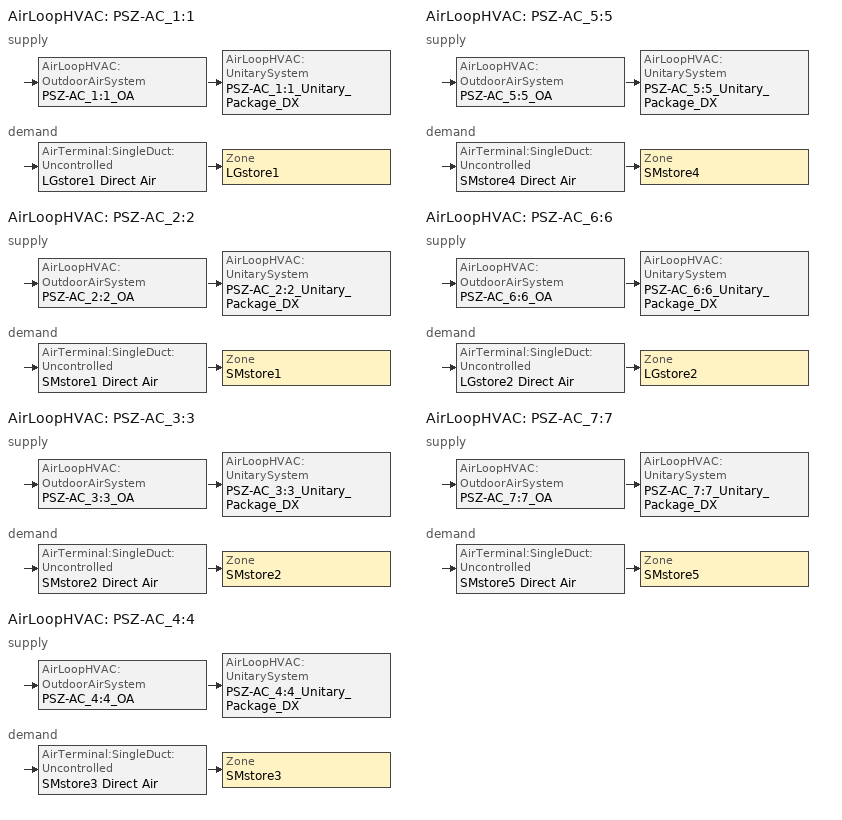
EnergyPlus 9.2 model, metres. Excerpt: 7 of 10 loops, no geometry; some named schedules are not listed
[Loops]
AirLoopHVAC 'PSZ-AC_1:1'
 supply: AirLoopHVAC:OutdoorAirSystem 'PSZ-AC_1:1_OA' > AirLoopHVAC:UnitarySystem 'PSZ-AC_1:1_Unitary_Package_DX'
 demand: AirTerminal:SingleDuct:Uncontrolled 'LGstore1 Direct Air' > Zone 'LGstore1'
AirLoopHVAC 'PSZ-AC_2:2'
 supply: AirLoopHVAC:OutdoorAirSystem 'PSZ-AC_2:2_OA' > AirLoopHVAC:UnitarySystem 'PSZ-AC_2:2_Unitary_Package_DX'
 demand: AirTerminal:SingleDuct:Uncontrolled 'SMstore1 Direct Air' > Zone 'SMstore1'
AirLoopHVAC 'PSZ-AC_3:3'
 supply: AirLoopHVAC:OutdoorAirSystem 'PSZ-AC_3:3_OA' > AirLoopHVAC:UnitarySystem 'PSZ-AC_3:3_Unitary_Package_DX'
 demand: AirTerminal:SingleDuct:Uncontrolled 'SMstore2 Direct Air' > Zone 'SMstore2'
AirLoopHVAC 'PSZ-AC_4:4'
 supply: AirLoopHVAC:OutdoorAirSystem 'PSZ-AC_4:4_OA' > AirLoopHVAC:UnitarySystem 'PSZ-AC_4:4_Unitary_Package_DX'
 demand: AirTerminal:SingleDuct:Uncontrolled 'SMstore3 Direct Air' > Zone 'SMstore3'
AirLoopHVAC 'PSZ-AC_5:5'
 supply: AirLoopHVAC:OutdoorAirSystem 'PSZ-AC_5:5_OA' > AirLoopHVAC:UnitarySystem 'PSZ-AC_5:5_Unitary_Package_DX'
 demand: AirTerminal:SingleDuct:Uncontrolled 'SMstore4 Direct Air' > Zone 'SMstore4'
AirLoopHVAC 'PSZ-AC_6:6'
 supply: AirLoopHVAC:OutdoorAirSystem 'PSZ-AC_6:6_OA' > AirLoopHVAC:UnitarySystem 'PSZ-AC_6:6_Unitary_Package_DX'
 demand: AirTerminal:SingleDuct:Uncontrolled 'LGstore2 Direct Air' > Zone 'LGstore2'
AirLoopHVAC 'PSZ-AC_7:7'
 supply: AirLoopHVAC:OutdoorAirSystem 'PSZ-AC_7:7_OA' > AirLoopHVAC:UnitarySystem 'PSZ-AC_7:7_Unitary_Package_DX'
 demand: AirTerminal:SingleDuct:Uncontrolled 'SMstore5 Direct Air' > Zone 'SMstore5'
[Sizing:Zone] Zone Cooling Design Supply Air Temperature Input Method=SupplyAirTemperature; Zone Cooling Design Supply Air Temperature {C}=12.8; Zone Heating Design Supply Air Temperature Input Method=SupplyAirTemperature; Zone Heating Design Supply Air Temperature {C}=40; Zone Cooling Design Supply Air Humidity Ratio {kgWater/kgDryAir}=0.0085; Zone Heating Design Supply Air Humidity Ratio {kgWater/kgDryAir}=0.008; Cooling Design Air Flow Method=DesignDay; Cooling Design Air Flow Rate {m3/s}=0; Cooling Minimum Air Flow {m3/s}=0; Cooling Minimum Air Flow Fraction=0; Heating Design Air Flow Method=DesignDay; Heating Design Air Flow Rate {m3/s}=0
Name | Design Specification Outdoor Air Object
LGstore1 | SZ DSOA LGstore1
SMstore1 | SZ DSOA SMstore1
SMstore2 | SZ DSOA SMstore2
SMstore3 | SZ DSOA SMstore3
SMstore4 | SZ DSOA SMstore4
LGstore2 | SZ DSOA LGstore2
SMstore5 | SZ DSOA SMstore5
[DesignSpecification:OutdoorAir] Outdoor Air Method=Flow/Area; Outdoor Air Flow per Zone Floor Area {m3/s-m2}=0.00118103
SZ DSOA LGstore1; SZ DSOA SMstore1; SZ DSOA SMstore2; SZ DSOA SMstore3; SZ DSOA SMstore4; SZ DSOA LGstore2; SZ DSOA SMstore5
[ZoneControl:Thermostat] Control Type Schedule=Dual Zone Control Type Sched
Name | Zone or ZoneList | Control 1
LGstore1 Thermostat | LGstore1 | LGstore1 DualSPSched
SMstore1 Thermostat | SMstore1 | SMstore1 DualSPSched
SMstore2 Thermostat | SMstore2 | SMstore2 DualSPSched
SMstore3 Thermostat | SMstore3 | SMstore3 DualSPSched
SMstore4 Thermostat | SMstore4 | SMstore4 DualSPSched
LGstore2 Thermostat | LGstore2 | LGstore2 DualSPSched
SMstore5 Thermostat | SMstore5 | SMstore5 DualSPSched
[ThermostatSetpoint:DualSetpoint]
Name | Heating Setpoint Temperature Schedule | Cooling Setpoint Temperature Schedule
LGstore1 DualSPSched; SMstore1 DualSPSched | Type1_HTGSETP_SCH_YES_OPTIMUM | Type1_CLGSETP_SCH_YES_OPTIMUM
SMstore2 DualSPSched; SMstore3 DualSPSched; SMstore4 DualSPSched | Type2_HTGSETP_SCH_YES_OPTIMUM | Type2_CLGSETP_SCH_YES_OPTIMUM
LGstore2 DualSPSched; SMstore5 DualSPSched | Type3_HTGSETP_SCH_YES_OPTIMUM | Type3_CLGSETP_SCH_YES_OPTIMUM
[Zone equipment]
LGstore1: LGstore1 Direct Air
SMstore1: SMstore1 Direct Air
SMstore2: SMstore2 Direct Air
SMstore3: SMstore3 Direct Air
SMstore4: SMstore4 Direct Air
LGstore2: LGstore2 Direct Air
SMstore5: SMstore5 Direct Air
[AirTerminal:SingleDuct:Uncontrolled] Availability Schedule=ALWAYS_ON; Maximum Air Flow Rate {m3/s}=AUTOSIZE
LGstore1 Direct Air; SMstore1 Direct Air; SMstore2 Direct Air; SMstore3 Direct Air; SMstore4 Direct Air; LGstore2 Direct Air; SMstore5 Direct Air
[SetpointManager:SingleZone:Heating] Control Variable=Temperature; Minimum Supply Air Temperature {C}=10
Name | Maximum Supply Air Temperature {C} | Control Zone | Setpoint Node or NodeList
SupAirTemp MngrLGstore1 - Htg | 48.88 | LGstore1 | PSZ-AC_1:1_Unitary_PackageCoolCoil air inlet
SupAirTemp MngrSMstore1 - Htg | 48.89 | SMstore1 | PSZ-AC_2:2_Unitary_PackageCoolCoil air inlet
SupAirTemp MngrSMstore2 - Htg | 48.89 | SMstore2 | PSZ-AC_3:3_Unitary_PackageCoolCoil air inlet
SupAirTemp MngrSMstore3 - Htg | 48.89 | SMstore3 | PSZ-AC_4:4_Unitary_PackageCoolCoil air inlet
SupAirTemp MngrSMstore4 - Htg | 48.89 | SMstore4 | PSZ-AC_5:5_Unitary_PackageCoolCoil air inlet
SupAirTemp MngrLGstore2 - Htg | 48.89 | LGstore2 | PSZ-AC_6:6_Unitary_PackageCoolCoil air inlet
SupAirTemp MngrSMstore5 - Htg | 48.89 | SMstore5 | PSZ-AC_7:7_Unitary_PackageCoolCoil air inlet
[SetpointManager:SingleZone:Cooling] Control Variable=Temperature; Minimum Supply Air Temperature {C}=10
Name | Maximum Supply Air Temperature {C} | Control Zone | Setpoint Node or NodeList
SupAirTemp MngrLGstore1 - Clg | 48.88 | LGstore1 | PSZ-AC_1:1 Supply Equipment Outlet Node
SupAirTemp MngrSMstore1 - Clg | 48.89 | SMstore1 | PSZ-AC_2:2 Supply Equipment Outlet Node
SupAirTemp MngrSMstore2 - Clg | 48.89 | SMstore2 | PSZ-AC_3:3 Supply Equipment Outlet Node
SupAirTemp MngrSMstore3 - Clg | 48.89 | SMstore3 | PSZ-AC_4:4 Supply Equipment Outlet Node
SupAirTemp MngrSMstore4 - Clg | 48.89 | SMstore4 | PSZ-AC_5:5 Supply Equipment Outlet Node
SupAirTemp MngrLGstore2 - Clg | 48.89 | LGstore2 | PSZ-AC_6:6 Supply Equipment Outlet Node
SupAirTemp MngrSMstore5 - Clg | 48.89 | SMstore5 | PSZ-AC_7:7 Supply Equipment Outlet Node
[AirLoopHVAC] Design Supply Air Flow Rate {m3/s}=AUTOSIZE
PSZ-AC_1:1; PSZ-AC_2:2; PSZ-AC_3:3; PSZ-AC_4:4; PSZ-AC_5:5; PSZ-AC_6:6; PSZ-AC_7:7
[Sizing:System] Type of Load to Size On=Sensible; Design Outdoor Air Flow Rate {m3/s}=AUTOSIZE; Central Heating Maximum System Air Flow Ratio=1; Preheat Design Temperature {C}=7; Preheat Design Humidity Ratio {kgWater/kgDryAir}=0.008; Precool Design Temperature {C}=12.8; Precool Design Humidity Ratio {kgWater/kgDryAir}=0.008; Central Cooling Design Supply Air Temperature {C}=12.8; Central Heating Design Supply Air Temperature {C}=40; Type of Zone Sum to Use=Coincident; 100% Outdoor Air in Cooling=No; 100% Outdoor Air in Heating=No; Central Cooling Design Supply Air Humidity Ratio {kgWater/kgDryAir}=0.0085; Central Heating Design Supply Air Humidity Ratio {kgWater/kgDryAir}=0.008; Cooling Supply Air Flow Rate Method=DesignDay; Cooling Supply Air Flow Rate {m3/s}=0; Heating Supply Air Flow Rate Method=DesignDay; Heating Supply Air Flow Rate {m3/s}=0; System Outdoor Air Method=ZoneSum; Zone Maximum Outdoor Air Fraction=1; Cooling Design Capacity Method=CoolingDesignCapacity; Cooling Design Capacity {W}=autosize; Heating Design Capacity Method=HeatingDesignCapacity; Heating Design Capacity {W}=autosize; Central Cooling Capacity Control Method=OnOff
PSZ-AC_1:1; PSZ-AC_2:2; PSZ-AC_3:3; PSZ-AC_4:4; PSZ-AC_5:5; PSZ-AC_6:6; PSZ-AC_7:7
[SetpointManager:MixedAir] Control Variable=Temperature
Name | Setpoint Node or NodeList
PSZ-AC_1:1_OAMixed Air Temp Manager | PSZ-AC_1:1_OA-PSZ-AC_1:1_Unitary_PackageNode
PSZ-AC_2:2_OAMixed Air Temp Manager | PSZ-AC_2:2_OA-PSZ-AC_2:2_Unitary_PackageNode
PSZ-AC_3:3_OAMixed Air Temp Manager | PSZ-AC_3:3_OA-PSZ-AC_3:3_Unitary_PackageNode
PSZ-AC_4:4_OAMixed Air Temp Manager | PSZ-AC_4:4_OA-PSZ-AC_4:4_Unitary_PackageNode
PSZ-AC_5:5_OAMixed Air Temp Manager | PSZ-AC_5:5_OA-PSZ-AC_5:5_Unitary_PackageNode
PSZ-AC_6:6_OAMixed Air Temp Manager | PSZ-AC_6:6_OA-PSZ-AC_6:6_Unitary_PackageNode
PSZ-AC_7:7_OAMixed Air Temp Manager | PSZ-AC_7:7_OA-PSZ-AC_7:7_Unitary_PackageNode
[Controller:OutdoorAir] Minimum Outdoor Air Flow Rate {m3/s}=AUTOSIZE; Maximum Outdoor Air Flow Rate {m3/s}=AUTOSIZE; Economizer Control Type=DifferentialEnthalpy; Economizer Control Action Type=ModulateFlow; Economizer Maximum Limit Dry-Bulb Temperature {C}=28; Economizer Maximum Limit Enthalpy {J/kg}=64000; Economizer Minimum Limit Dry-Bulb Temperature {C}=0; Lockout Type=LockoutWithHeating; Minimum Limit Type=FixedMinimum; Maximum Fraction of Outdoor Air Schedule=SZ_system_OA_Max_Frac_SCH
Name | Minimum Outdoor Air Schedule
PSZ-AC_1:1_OA_Controller; PSZ-AC_2:2_OA_Controller | Type1_MinOA_MotorizedDamper_Sch
PSZ-AC_3:3_OA_Controller; PSZ-AC_4:4_OA_Controller; PSZ-AC_5:5_OA_Controller | Type2_MinOA_MotorizedDamper_Sch
PSZ-AC_6:6_OA_Controller; PSZ-AC_7:7_OA_Controller | Type3_MinOA_MotorizedDamper_Sch
[AirLoopHVAC:UnitarySystem] Control Type=Load; Dehumidification Control Type=None; Availability Schedule=ALWAYS_ON; Fan Placement=BlowThrough; DX Heating Coil Sizing Ratio=1; Use DOAS DX Cooling Coil=No; Minimum Supply Air Temperature {C}=2; Latent Load Control=SensibleOnlyLoadControl; Cooling Supply Air Flow Rate Method=SupplyAirFlowRate; Cooling Supply Air Flow Rate {m3/s}=AUTOSIZE; Heating Supply Air Flow Rate Method=SupplyAirFlowRate; Heating Supply Air Flow Rate {m3/s}=AUTOSIZE; No Load Supply Air Flow Rate Method=SupplyAirFlowRate; No Load Supply Air Flow Rate {m3/s}=AUTOSIZE; Maximum Supply Air Temperature {C}=AUTOSIZE
Name | Controlling Zone or Thermostat Location | Supply Fan | Supply Air Fan Operating Mode Schedule | Heating Coil | Cooling Coil | Design Specification Multispeed Object
PSZ-AC_1:1_Unitary_Package_DX | LGstore1 | PSZ-AC_1:1_addAQ_Unitary_Package_fan | Type1_FAN_SCH | PSZ-AC_1:1_Unitary_Package_HeatCoil | PSZ-AC_1:1_Unitary_Package_CoolCoil | PSZ-AC_1:1_Unitary_Package_DX_Perf
PSZ-AC_2:2_Unitary_Package_DX | SMstore1 | PSZ-AC_2:2_addAQ_Unitary_Package_fan | Type2_FAN_SCH | PSZ-AC_2:2_Unitary_Package_HeatCoil | PSZ-AC_2:2_Unitary_Package_CoolCoil | PSZ-AC_2:2_Unitary_Package_DX_Perf
PSZ-AC_3:3_Unitary_Package_DX | SMstore2 | PSZ-AC_3:3_addAQ_Unitary_Package_fan | Type2_FAN_SCH | PSZ-AC_3:3_Unitary_Package_HeatCoil | PSZ-AC_3:3_Unitary_Package_CoolCoil | PSZ-AC_3:3_Unitary_Package_DX_Perf
PSZ-AC_4:4_Unitary_Package_DX | SMstore3 | PSZ-AC_4:4_addAQ_Unitary_Package_fan | Type2_FAN_SCH | PSZ-AC_4:4_Unitary_Package_HeatCoil | PSZ-AC_4:4_Unitary_Package_CoolCoil | PSZ-AC_4:4_Unitary_Package_DX_Perf
PSZ-AC_5:5_Unitary_Package_DX | SMstore4 | PSZ-AC_5:5_addAQ_Unitary_Package_fan | Type2_FAN_SCH | PSZ-AC_5:5_Unitary_Package_HeatCoil | PSZ-AC_5:5_Unitary_Package_CoolCoil | PSZ-AC_5:5_Unitary_Package_DX_Perf
PSZ-AC_6:6_Unitary_Package_DX | LGstore2 | PSZ-AC_6:6_addAQ_Unitary_Package_fan | Type3_FAN_SCH | PSZ-AC_6:6_Unitary_Package_HeatCoil | PSZ-AC_6:6_Unitary_Package_CoolCoil | PSZ-AC_6:6_Unitary_Package_DX_Perf
PSZ-AC_7:7_Unitary_Package_DX | SMstore5 | PSZ-AC_7:7_addAQ_Unitary_Package_fan | Type3_FAN_SCH | PSZ-AC_7:7_Unitary_Package_HeatCoil | PSZ-AC_7:7_Unitary_Package_CoolCoil | PSZ-AC_7:7_Unitary_Package_DX_Perf
[UnitarySystemPerformance:Multispeed] Number of Speeds for Heating=2; Number of Speeds for Cooling=2; Single Mode Operation=No; No Load Supply Air Flow Rate Ratio=0.66; Heating Speed 1 Supply Air Flow Ratio=1; Cooling Speed 1 Supply Air Flow Ratio=0.66; Heating Speed 2 Supply Air Flow Ratio=1; Cooling Speed 2 Supply Air Flow Ratio=1
PSZ-AC_1:1_Unitary_Package_DX_Perf; PSZ-AC_2:2_Unitary_Package_DX_Perf; PSZ-AC_3:3_Unitary_Package_DX_Perf; PSZ-AC_4:4_Unitary_Package_DX_Perf; PSZ-AC_5:5_Unitary_Package_DX_Perf; PSZ-AC_6:6_Unitary_Package_DX_Perf; PSZ-AC_7:7_Unitary_Package_DX_Perf
[Fan:SystemModel] Design Maximum Air Flow Rate {m3/s}=AUTOSIZE; Speed Control Method=Discrete; Electric Power Minimum Flow Rate Fraction=1; Design Pressure Rise {Pa}=622.5; Motor In Air Stream Fraction=1; Design Electric Power Consumption {W}=AUTOSIZE; Design Power Sizing Method=TotalEfficiencyAndPressure; Night Ventilation Mode Pressure Rise {Pa}=622.5; Number of Speeds=2; Speed 1 Flow Fraction=0.66; Speed 1 Electric Power Fraction=0.4; Speed 2 Flow Fraction=1; Speed 2 Electric Power Fraction=1
Name | Availability Schedule | Motor Efficiency | Fan Total Efficiency | Night Ventilation Mode Flow Fraction
PSZ-AC_1:1_addAQ_Unitary_Package_fan | Type1_FAN_SCH | 0.895 | 0.58175 | 1
PSZ-AC_2:2_addAQ_Unitary_Package_fan | Type1_FAN_SCH | 0.865 | 0.56225
PSZ-AC_3:3_addAQ_Unitary_Package_fan; PSZ-AC_4:4_addAQ_Unitary_Package_fan; PSZ-AC_5:5_addAQ_Unitary_Package_fan | Type2_FAN_SCH | 0.865 | 0.56225
PSZ-AC_6:6_addAQ_Unitary_Package_fan | Type3_FAN_SCH | 0.895 | 0.58175
PSZ-AC_7:7_addAQ_Unitary_Package_fan | Type3_FAN_SCH | 0.865 | 0.56225
[Coil:Heating:Fuel] Availability Schedule=ALWAYS_ON; Fuel Type=NaturalGas; Burner Efficiency=0.8; Nominal Capacity {W}=AUTOSIZE
PSZ-AC_1:1_Unitary_Package_HeatCoil; PSZ-AC_2:2_Unitary_Package_HeatCoil; PSZ-AC_3:3_Unitary_Package_HeatCoil; PSZ-AC_4:4_Unitary_Package_HeatCoil; PSZ-AC_5:5_Unitary_Package_HeatCoil; PSZ-AC_6:6_Unitary_Package_HeatCoil; PSZ-AC_7:7_Unitary_Package_HeatCoil
[Coil:Cooling:DX:MultiSpeed] Availability Schedule=ALWAYS_ON; Condenser Type=AirCooled; Apply Part Load Fraction to Speeds Greater than 1=No; Apply Latent Degradation to Speeds Greater than 1=No; Maximum Outdoor Dry-Bulb Temperature for Crankcase Heater Operation {C}=10; Basin Heater Setpoint Temperature {C}=2; Fuel Type=Electricity; Number of Speeds=2; Speed 1 Gross Rated Cooling COP {W/W}=3.79883; Speed 1 Rated Evaporator Fan Power Per Volume Flow Rate {W/(m3/s)}=0; Speed 1 Total Cooling Capacity Function of Temperature Curve=PSZ-AC_Unitary_PackagecoolCapFT; Speed 1 Total Cooling Capacity Function of Flow Fraction Curve=PSZ-AC_Unitary_PackagecoolFFF; Speed 1 Energy Input Ratio Function of Temperature Curve=PSZ-AC_Unitary_PackagecoolEIRFT; Speed 1 Energy Input Ratio Function of Flow Fraction Curve=PSZ-AC_Unitary_PackagecoolEIRFFF; Speed 1 Part Load Fraction Correlation Curve=PSZ-AC_Unitary_PackagecoolPLR; Speed 1 Rated Waste Heat Fraction of Power Input=0.2; Speed 1 Evaporative Condenser Effectiveness=0.9; Speed 2 Gross Rated Cooling COP {W/W}=3.79883; Speed 2 Rated Evaporator Fan Power Per Volume Flow Rate {W/(m3/s)}=0; Speed 2 Total Cooling Capacity Function of Temperature Curve=PSZ-AC_Unitary_PackagecoolCapFT; Speed 2 Total Cooling Capacity Function of Flow Fraction Curve=PSZ-AC_Unitary_PackagecoolFFF; Speed 2 Energy Input Ratio Function of Temperature Curve=PSZ-AC_Unitary_PackagecoolEIRFT; Speed 2 Energy Input Ratio Function of Flow Fraction Curve=PSZ-AC_Unitary_PackagecoolEIRFFF; Speed 2 Part Load Fraction Correlation Curve=PSZ-AC_Unitary_PackagecoolPLR; Speed 2 Rated Waste Heat Fraction of Power Input=0.2; Speed 2 Evaporative Condenser Effectiveness=0.9
Name | Speed 1 Gross Rated Total Cooling Capacity {W} | Speed 1 Gross Rated Sensible Heat Ratio | Speed 1 Rated Air Flow Rate {m3/s} | Speed 2 Gross Rated Total Cooling Capacity {W} | Speed 2 Gross Rated Sensible Heat Ratio | Speed 2 Rated Air Flow Rate {m3/s}
PSZ-AC_1:1_Unitary_Package_CoolCoil | 19084.46 | 0.69224 | 1.09228 | 38168.92 | 0.69224 | 1.63842
PSZ-AC_2:2_Unitary_Package_CoolCoil | 10429.79 | 0.69798 | 0.61004 | 20859.58 | 0.69798 | 0.91506
PSZ-AC_3:3_Unitary_Package_CoolCoil | 10597.8 | 0.73059 | 0.69558 | 21195.53 | 0.73059 | 1.04337
PSZ-AC_4:4_Unitary_Package_CoolCoil | 10524.93 | 0.73096 | 0.691653 | 21049.86 | 0.73096 | 1.03748
PSZ-AC_5:5_Unitary_Package_CoolCoil | 10542.9 | 0.72983 | 0.690213 | 21085.77 | 0.72983 | 1.03532
PSZ-AC_6:6_Unitary_Package_CoolCoil | 18316.2 | 0.68907 | 1.03555 | 36632.37 | 0.68907 | 1.55333
PSZ-AC_7:7_Unitary_Package_CoolCoil | 9659.515 | 0.69017 | 0.548453 | 19319.03 | 0.69017 | 0.82268
[WaterHeater:Mixed] Tank Volume {m3}=0.1514; Setpoint Temperature Schedule=Hot Water Setpoint Temp Schedule; Deadband Temperature Difference {deltaC}=2; Maximum Temperature Limit {C}=82.2222; Heater Control Type=Cycle; Heater Maximum Capacity {W}=11722.84; Heater Minimum Capacity {W}=0; Heater Fuel Type=Electricity; Heater Thermal Efficiency=1; Off Cycle Parasitic Fuel Consumption Rate {W}=174; Off Cycle Parasitic Fuel Type=Electricity; Off Cycle Parasitic Heat Fraction to Tank=0; On Cycle Parasitic Fuel Consumption Rate {W}=174; Ambient Temperature Indicator=Zone; Off Cycle Loss Coefficient to Ambient Temperature {W/K}=0.733; On Cycle Loss Coefficient to Ambient Temperature {W/K}=0.733; Peak Use Flow Rate {m3/s}=1.89e-06
Name | Ambient Temperature Zone | Use Flow Rate Fraction Schedule
Gas Tank1 | LGstore1 | Type1_SWH_SCH
Gas Tank2 | SMstore1 | Type1_SWH_SCH
Gas Tank3 | SMstore2 | Type2_SWH_SCH
Gas Tank4 | SMstore3 | Type2_SWH_SCH
Gas Tank5 | LGstore2 | Type3_SWH_SCH
Gas Tank6 | SMstore5 | Type3_SWH_SCH
[Schedule:Compact]
Type1_FAN_SCH: Through: 12/31, For: Monday Tuesday Wednesday Thursday SummerDesignDay, Until: 08:00, 0, Until: 23:00, 1, Until: 24:00, 1, For: Friday Saturday WinterDesignDay, Until: 01:00, 1, Until: 08:00, 0, Until: 22:00, 1, Until: 24:00, 1, For: Sunday Holidays AllOtherDays, Until: 08:00, 0, Until: 23:00, 1, Until: 24:00, 1
Type2_FAN_SCH: Through: 12/31, For: Weekdays SummerDesignDay, Until: 07:00, 0, Until: 21:00, 1, Until: 24:00, 0, For: Saturday WinterDesignDay, Until: 07:00, 0, Until: 19:00, 1, Until: 24:00, 0, For: Sunday Holidays AllOtherDays, Until: 08:00, 0, Until: 18:00, 1, Until: 24:00, 0
Type3_FAN_SCH; Type2_MinOA_MotorizedDamper_SCH: Through: 12/31, For: Weekdays SummerDesignDay, Until: 08:00, 0, Until: 21:00, 1, Until: 24:00, 0, For: Saturday WinterDesignDay, Until: 08:00, 0, Until: 19:00, 1, Until: 24:00, 0, For: Sunday Holidays AllOtherDays, Until: 09:00, 0, Until: 18:00, 1, Until: 24:00, 0
Type1_MinOA_MotorizedDamper_SCH: Through: 12/31, For: Monday Tuesday Wednesday Thursday SummerDesignDay, Until: 09:00, 0, Until: 23:00, 1, Until: 24:00, 1, For: Friday Saturday WinterDesignDay, Until: 01:00, 1, Until: 09:00, 0, Until: 22:00, 1, Until: 24:00, 1, For: Sunday Holidays AllOtherDays, Until: 09:00, 0, Until: 23:00, 1, Until: 24:00, 1
Type3_MinOA_MotorizedDamper_SCH: Through: 12/31, For: Weekdays SummerDesignDay, Until: 09:00, 0, Until: 21:00, 1, Until: 24:00, 0, For: Saturday WinterDesignDay, Until: 09:00, 0, Until: 19:00, 1, Until: 24:00, 0, For: Sunday Holidays AllOtherDays, Until: 10:00, 0, Until: 18:00, 1, Until: 24:00, 0
Type1_SWH_SCH: Through: 12/31, For: Monday Tuesday Wednesday Thursday SummerDesignDay, Until: 01:00, 0, Until: 03:00, 0, Until: 07:00, 0, Until: 09:00, 0.04, Until: 10:00, 0.15, Until: 11:00, 0.23, Until: 12:00, 0.32, Until: 13:00, 0.41, Until: 14:00, 0.62, Until: 15:00, 0.6, Until: 16:00, 0.55, Until: 17:00, 0.45, Until: 18:00, 0.5, Until: 19:00, 0.46, Until: 20:00, 0.47, Until: 21:00, 0.34, Until: 22:00, 0.33, Until: 23:00, 0.23, Until: 24:00, 0.13, For: Friday Saturday WinterDesignDay, Until: 01:00, 0.13, Until: 02:00, 0, Until: 03:00, 0, Until: 07:00, 0, Until: 08:00, 0, Until: 09:00, 0, Until: 10:00, 0.2, Until: 11:00, 0.23, Until: 12:00, 0.32, Until: 13:00, 0.41, Until: 14:00, 0.65, Until: 15:00, 0.6, Until: 16:00, 0.55, Until: 17:00, 0.45, Until: 18:00, 0.5, Until: 19:00, 0.46, Until: 20:00, 0.47, Until: 21:00, 0.34, Until: 22:00, 0.33, Until: 23:00, 0.23, Until: 24:00, 0.13, For: Sunday Holidays AllOtherDays, Until: 01:00, 0, Until: 03:00, 0, Until: 07:00, 0, Until: 08:00, 0, Until: 09:00, 0.1, Until: 10:00, 0.14, Until: 11:00, 0.29, Until: 12:00, 0.31, Until: 14:00, 0.36, Until: 15:00, 0.34, Until: 16:00, 0.35, Until: 17:00, 0.37, Until: 18:00, 0.34, Until: 19:00, 0.25, Until: 20:00, 0.27, Until: 21:00, 0.21, Until: 22:00, 0.16, Until: 23:00, 0.16, Until: 24:00, 0.1
ALWAYS_ON: Through: 12/31, For: AllDays, Until: 24:00, 1
Dual Zone Control Type Sched: Through: 12/31, For: AllDays, Until: 24:00, 4
Hot Water Setpoint Temp Schedule: THROUGH: 12/31, FOR: AllDays, UNTIL: 24:00, 60
[Schedule:Constant]
SZ_system_OA_Max_Frac_SCH: Fraction, 0.7
[Curve:Biquadratic] Minimum Value of x=12.77778; Maximum Value of x=23.88889; Minimum Value of y=21.11111; Maximum Value of y=46.11111
Name | Coefficient1 Constant | Coefficient2 x | Coefficient3 x**2 | Coefficient4 y | Coefficient5 y**2 | Coefficient6 x*y
PSZ-AC_Unitary_PackagecoolCapFT | 0.766956 | 0.0107756 | -4.14703e-05 | 0.00134961 | -0.000261144 | 0.000457488
PSZ-AC_Unitary_PackagecoolEIRFT | 0.297145 | 0.0430933 | -0.000748766 | 0.00597727 | 0.000482112 | -0.000956448
[Curve:Quadratic]
Name | Coefficient1 Constant | Coefficient2 x | Coefficient3 x**2 | Minimum Value of x | Maximum Value of x
PSZ-AC_Unitary_PackagecoolFFF | 0.8 | 0.2 | 0 | 0.5 | 1.5
PSZ-AC_Unitary_PackagecoolEIRFFF | 1.156 | -0.1816 | 0.0256 | 0.5 | 1.5
PSZ-AC_Unitary_PackagecoolPLR | 0.75 | 0.25 | 0 | 0 | 1
